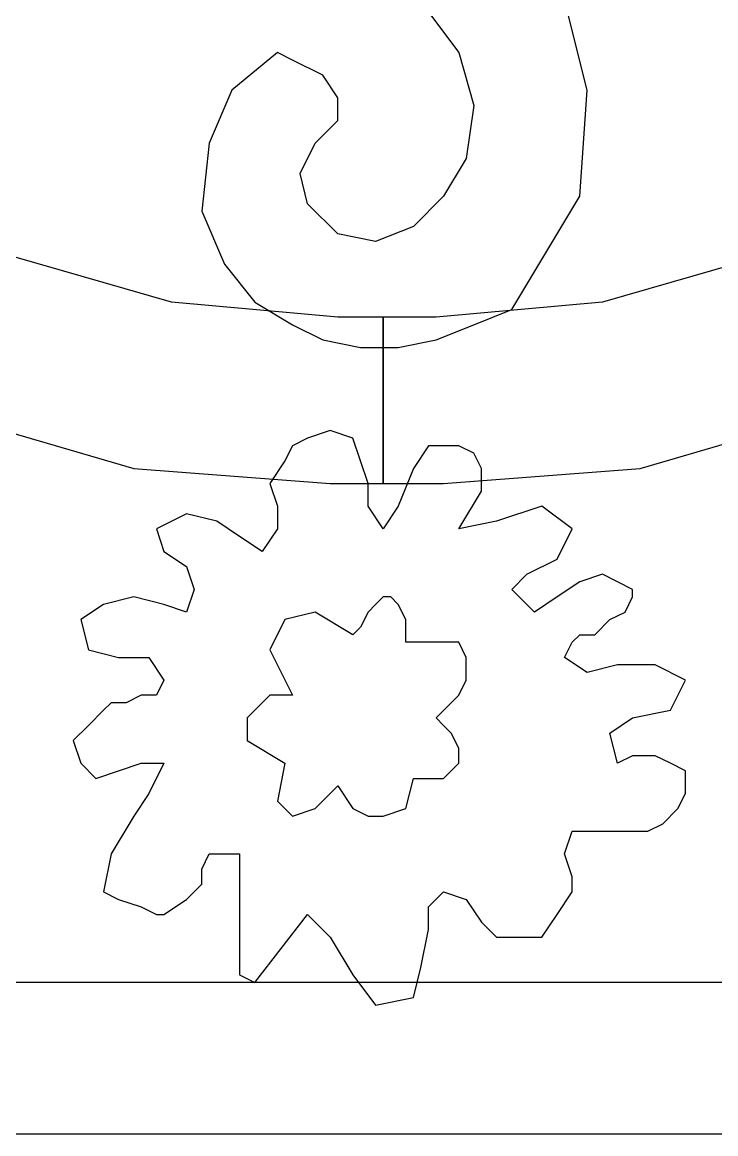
# Model space of a CAD drawing. Header units: centimetres. Extents: x -68 to 49, y -36 to 8.
# Drawn here: x -51.35 to -44.6, y -35.47 to -24.65 of the extents above; entities that cross this region are included whole.
import ezdxf

# ---------------------------------------------------------------- set-up
doc = ezdxf.new("R2010")
doc.units = ezdxf.units.CM
doc.header["$MEASUREMENT"] = 0
doc.layers.add('layer 1', color=7, linetype='Continuous')

msp = doc.modelspace()

# ---------------------------------------------------------------- linework, layer by layer
at = {"layer": 'layer 1', "color": 98}
for points, knots in [([(-48.05533, -3.23521), (-48.05533, -3.23521), (-47.83457, -3.23521), (-47.83457, -3.23521), (-47.83457, -3.23521), (-47.83457, -3.23521), (-47.83457, -4.70695), (-47.83457, -4.70695), (-47.83457, -4.70695), (-47.83457, -4.70695), (-48.27609, -4.70695), (-48.27609, -4.70695), (-48.27609, -4.70695), (-48.27609, -4.70695), (-49.895, -4.85413), (-49.895, -4.85413), (-49.895, -4.85413), (-49.895, -4.85413), (-51.44033, -5.29565), (-51.44033, -5.29565), (-51.44033, -5.29565), (-51.44033, -5.29565), (-52.76489, -6.03152), (-52.76489, -6.03152), (-52.76489, -6.03152), (-52.76489, -6.03152), (-53.94228, -6.98815), (-53.94228, -6.98815), (-53.94228, -6.98815), (-53.94228, -6.98815), (-54.9725, -8.16554), (-54.9725, -8.16554), (-54.9725, -8.16554), (-54.9725, -8.16554), (-55.70837, -9.4901), (-55.70837, -9.4901), (-55.70837, -9.4901), (-55.70837, -9.4901), (-56.14989, -10.88825), (-56.14989, -10.88825), (-56.14989, -10.88825), (-56.14989, -10.88825), (-56.29706, -12.43358), (-56.29706, -12.43358), (-56.29706, -12.43358), (-56.29706, -12.43358), (-56.29706, -19.79227), (-56.29706, -19.79227), (-56.29706, -19.79227), (-56.29706, -19.79227), (-56.14989, -21.3376), (-56.14989, -21.3376), (-56.14989, -21.3376), (-56.14989, -21.3376), (-55.70837, -22.73575), (-55.70837, -22.73575), (-55.70837, -22.73575), (-55.70837, -22.73575), (-54.9725, -24.06032), (-54.9725, -24.06032), (-54.9725, -24.06032), (-54.9725, -24.06032), (-53.94228, -25.23771), (-53.94228, -25.23771), (-53.94228, -25.23771), (-53.94228, -25.23771), (-52.76489, -26.19434), (-52.76489, -26.19434), (-52.76489, -26.19434), (-52.76489, -26.19434), (-51.44033, -26.93021), (-51.44033, -26.93021), (-51.44033, -26.93021), (-51.44033, -26.93021), (-49.895, -27.37173), (-49.895, -27.37173), (-49.895, -27.37173), (-49.895, -27.37173), (-48.27609, -27.5189), (-48.27609, -27.5189), (-48.27609, -27.5189), (-48.27609, -27.5189), (-47.83457, -27.5189), (-47.83457, -27.5189), (-47.83457, -27.5189), (-47.83457, -27.5189), (-47.83457, -29.13781), (-47.83457, -29.13781), (-47.83457, -29.13781), (-47.83457, -29.13781), (-48.34967, -29.13781), (-48.34967, -29.13781), (-48.34967, -29.13781), (-48.34967, -29.13781), (-50.26293, -28.99064), (-50.26293, -28.99064), (-50.26293, -28.99064), (-50.26293, -28.99064), (-52.02902, -28.47553), (-52.02902, -28.47553), (-52.02902, -28.47553), (-52.02902, -28.47553), (-53.64793, -27.66608), (-53.64793, -27.66608), (-53.64793, -27.66608), (-53.64793, -27.66608), (-55.11967, -26.56227), (-55.11967, -26.56227), (-55.11967, -26.56227), (-55.11967, -26.56227), (-56.29706, -25.31129), (-56.29706, -25.31129), (-56.29706, -25.31129), (-56.29706, -25.31129), (-57.18011, -23.83956), (-57.18011, -23.83956), (-57.18011, -23.83956), (-57.18011, -23.83956), (-57.69522, -22.22064), (-57.69522, -22.22064), (-57.69522, -22.22064), (-57.69522, -22.22064), (-57.91598, -20.52814), (-57.91598, -20.52814), (-57.91598, -20.52814), (-57.91598, -20.52814), (-57.91598, -11.99206), (-57.91598, -11.99206), (-57.91598, -11.99206), (-57.91598, -11.99206), (-57.69522, -10.22597), (-57.69522, -10.22597), (-57.69522, -10.22597), (-57.69522, -10.22597), (-57.10652, -8.60706), (-57.10652, -8.60706), (-57.10652, -8.60706), (-57.10652, -8.60706), (-56.14989, -7.13532), (-56.14989, -7.13532), (-56.14989, -7.13532), (-56.14989, -7.13532), (-54.9725, -5.81076), (-54.9725, -5.81076), (-54.9725, -5.81076), (-54.9725, -5.81076), (-53.50076, -4.78054), (-53.50076, -4.78054), (-53.50076, -4.78054), (-53.50076, -4.78054), (-51.80826, -3.89749), (-51.80826, -3.89749), (-51.80826, -3.89749), (-51.80826, -3.89749), (-49.96859, -3.38239), (-49.96859, -3.38239), (-49.96859, -3.38239), (-49.96859, -3.38239), (-48.05533, -3.23521), (-48.05533, -3.23521)], [0, 0, 0, 0, 0.025, 0.025, 0.025, 0.025, 0.05, 0.05, 0.05, 0.05, 0.075, 0.075, 0.075, 0.075, 0.1, 0.1, 0.1, 0.1, 0.125, 0.125, 0.125, 0.125, 0.15, 0.15, 0.15, 0.15, 0.175, 0.175, 0.175, 0.175, 0.2, 0.2, 0.2, 0.2, 0.225, 0.225, 0.225, 0.225, 0.25, 0.25, 0.25, 0.25, 0.275, 0.275, 0.275, 0.275, 0.3, 0.3, 0.3, 0.3, 0.325, 0.325, 0.325, 0.325, 0.35, 0.35, 0.35, 0.35, 0.375, 0.375, 0.375, 0.375, 0.4, 0.4, 0.4, 0.4, 0.425, 0.425, 0.425, 0.425, 0.45, 0.45, 0.45, 0.45, 0.475, 0.475, 0.475, 0.475, 0.5, 0.5, 0.5, 0.5, 0.525, 0.525, 0.525, 0.525, 0.55, 0.55, 0.55, 0.55, 0.575, 0.575, 0.575, 0.575, 0.6, 0.6, 0.6, 0.6, 0.625, 0.625, 0.625, 0.625, 0.65, 0.65, 0.65, 0.65, 0.675, 0.675, 0.675, 0.675, 0.7, 0.7, 0.7, 0.7, 0.725, 0.725, 0.725, 0.725, 0.75, 0.75, 0.75, 0.75, 0.775, 0.775, 0.775, 0.775, 0.8, 0.8, 0.8, 0.8, 0.825, 0.825, 0.825, 0.825, 0.85, 0.85, 0.85, 0.85, 0.875, 0.875, 0.875, 0.875, 0.9, 0.9, 0.9, 0.9, 0.925, 0.925, 0.925, 0.925, 0.95, 0.95, 0.95, 0.95, 0.975, 0.975, 0.975, 0.975, 1, 1, 1, 1]), ([(-47.83457, -3.23521), (-47.83457, -3.23521), (-47.24587, -3.23521), (-47.24587, -3.23521), (-47.24587, -3.23521), (-47.24587, -3.23521), (-45.33261, -3.38239), (-45.33261, -3.38239), (-45.33261, -3.38239), (-45.33261, -3.38239), (-43.56652, -3.89749), (-43.56652, -3.89749), (-43.56652, -3.89749), (-43.56652, -3.89749), (-41.94761, -4.78054), (-41.94761, -4.78054), (-41.94761, -4.78054), (-41.94761, -4.78054), (-40.54946, -5.81076), (-40.54946, -5.81076), (-40.54946, -5.81076), (-40.54946, -5.81076), (-39.44565, -7.13532), (-39.44565, -7.13532), (-39.44565, -7.13532), (-39.44565, -7.13532), (-38.56261, -8.60706), (-38.56261, -8.60706), (-38.56261, -8.60706), (-38.56261, -8.60706), (-38.0475, -10.22597), (-38.0475, -10.22597), (-38.0475, -10.22597), (-38.0475, -10.22597), (-37.82674, -11.99206), (-37.82674, -11.99206), (-37.82674, -11.99206), (-37.82674, -11.99206), (-37.82674, -20.52814), (-37.82674, -20.52814), (-37.82674, -20.52814), (-37.82674, -20.52814), (-38.0475, -22.22064), (-38.0475, -22.22064), (-38.0475, -22.22064), (-38.0475, -22.22064), (-38.56261, -23.83956), (-38.56261, -23.83956), (-38.56261, -23.83956), (-38.56261, -23.83956), (-39.44565, -25.31129), (-39.44565, -25.31129), (-39.44565, -25.31129), (-39.44565, -25.31129), (-40.54946, -26.56227), (-40.54946, -26.56227), (-40.54946, -26.56227), (-40.54946, -26.56227), (-41.94761, -27.66608), (-41.94761, -27.66608), (-41.94761, -27.66608), (-41.94761, -27.66608), (-43.56652, -28.47553), (-43.56652, -28.47553), (-43.56652, -28.47553), (-43.56652, -28.47553), (-45.33261, -28.99064), (-45.33261, -28.99064), (-45.33261, -28.99064), (-45.33261, -28.99064), (-47.24587, -29.13781), (-47.24587, -29.13781), (-47.24587, -29.13781), (-47.24587, -29.13781), (-47.83457, -29.13781), (-47.83457, -29.13781), (-47.83457, -29.13781), (-47.83457, -29.13781), (-47.83457, -27.5189), (-47.83457, -27.5189), (-47.83457, -27.5189), (-47.83457, -27.5189), (-47.31946, -27.5189), (-47.31946, -27.5189), (-47.31946, -27.5189), (-47.31946, -27.5189), (-45.70054, -27.37173), (-45.70054, -27.37173), (-45.70054, -27.37173), (-45.70054, -27.37173), (-44.15522, -26.93021), (-44.15522, -26.93021), (-44.15522, -26.93021), (-44.15522, -26.93021), (-42.83065, -26.19434), (-42.83065, -26.19434), (-42.83065, -26.19434), (-42.83065, -26.19434), (-41.65326, -25.23771), (-41.65326, -25.23771), (-41.65326, -25.23771), (-41.65326, -25.23771), (-40.62305, -24.06032), (-40.62305, -24.06032), (-40.62305, -24.06032), (-40.62305, -24.06032), (-39.88718, -22.73575), (-39.88718, -22.73575), (-39.88718, -22.73575), (-39.88718, -22.73575), (-39.44565, -21.3376), (-39.44565, -21.3376), (-39.44565, -21.3376), (-39.44565, -21.3376), (-39.29848, -19.79227), (-39.29848, -19.79227), (-39.29848, -19.79227), (-39.29848, -19.79227), (-39.29848, -12.43358), (-39.29848, -12.43358), (-39.29848, -12.43358), (-39.29848, -12.43358), (-39.44565, -10.88825), (-39.44565, -10.88825), (-39.44565, -10.88825), (-39.44565, -10.88825), (-39.88718, -9.4901), (-39.88718, -9.4901), (-39.88718, -9.4901), (-39.88718, -9.4901), (-40.62305, -8.16554), (-40.62305, -8.16554), (-40.62305, -8.16554), (-40.62305, -8.16554), (-41.65326, -6.98815), (-41.65326, -6.98815), (-41.65326, -6.98815), (-41.65326, -6.98815), (-42.83065, -6.03152), (-42.83065, -6.03152), (-42.83065, -6.03152), (-42.83065, -6.03152), (-44.15522, -5.29565), (-44.15522, -5.29565), (-44.15522, -5.29565), (-44.15522, -5.29565), (-45.70054, -4.85413), (-45.70054, -4.85413), (-45.70054, -4.85413), (-45.70054, -4.85413), (-47.31946, -4.70695), (-47.31946, -4.70695), (-47.31946, -4.70695), (-47.31946, -4.70695), (-47.83457, -4.70695), (-47.83457, -4.70695), (-47.83457, -4.70695), (-47.83457, -4.70695), (-47.83457, -3.23521), (-47.83457, -3.23521)], [0, 0, 0, 0, 0.025, 0.025, 0.025, 0.025, 0.05, 0.05, 0.05, 0.05, 0.075, 0.075, 0.075, 0.075, 0.1, 0.1, 0.1, 0.1, 0.125, 0.125, 0.125, 0.125, 0.15, 0.15, 0.15, 0.15, 0.175, 0.175, 0.175, 0.175, 0.2, 0.2, 0.2, 0.2, 0.225, 0.225, 0.225, 0.225, 0.25, 0.25, 0.25, 0.25, 0.275, 0.275, 0.275, 0.275, 0.3, 0.3, 0.3, 0.3, 0.325, 0.325, 0.325, 0.325, 0.35, 0.35, 0.35, 0.35, 0.375, 0.375, 0.375, 0.375, 0.4, 0.4, 0.4, 0.4, 0.425, 0.425, 0.425, 0.425, 0.45, 0.45, 0.45, 0.45, 0.475, 0.475, 0.475, 0.475, 0.5, 0.5, 0.5, 0.5, 0.525, 0.525, 0.525, 0.525, 0.55, 0.55, 0.55, 0.55, 0.575, 0.575, 0.575, 0.575, 0.6, 0.6, 0.6, 0.6, 0.625, 0.625, 0.625, 0.625, 0.65, 0.65, 0.65, 0.65, 0.675, 0.675, 0.675, 0.675, 0.7, 0.7, 0.7, 0.7, 0.725, 0.725, 0.725, 0.725, 0.75, 0.75, 0.75, 0.75, 0.775, 0.775, 0.775, 0.775, 0.8, 0.8, 0.8, 0.8, 0.825, 0.825, 0.825, 0.825, 0.85, 0.85, 0.85, 0.85, 0.875, 0.875, 0.875, 0.875, 0.9, 0.9, 0.9, 0.9, 0.925, 0.925, 0.925, 0.925, 0.95, 0.95, 0.95, 0.95, 0.975, 0.975, 0.975, 0.975, 1, 1, 1, 1]), ([(-54.75174, -23.10369), (-54.75174, -23.10369), (-54.82532, -23.83956), (-54.82532, -23.83956), (-54.82532, -23.83956), (-54.82532, -23.83956), (-54.67815, -24.57542), (-54.67815, -24.57542), (-54.67815, -24.57542), (-54.67815, -24.57542), (-54.23663, -25.16412), (-54.23663, -25.16412), (-54.23663, -25.16412), (-54.23663, -25.16412), (-53.50076, -25.60564), (-53.50076, -25.60564), (-53.50076, -25.60564), (-53.50076, -25.60564), (-52.98565, -25.67923), (-52.98565, -25.67923), (-52.98565, -25.67923), (-52.98565, -25.67923), (-52.39696, -25.53205), (-52.39696, -25.53205), (-52.39696, -25.53205), (-52.39696, -25.53205), (-51.95543, -25.16412), (-51.95543, -25.16412), (-51.95543, -25.16412), (-51.95543, -25.16412), (-51.80826, -24.57542), (-51.80826, -24.57542), (-51.80826, -24.57542), (-51.80826, -24.57542), (-51.88185, -24.42825), (-51.88185, -24.42825), (-51.88185, -24.42825), (-51.88185, -24.42825), (-52.02902, -24.20749), (-52.02902, -24.20749), (-52.02902, -24.20749), (-52.02902, -24.20749), (-52.32337, -24.1339), (-52.32337, -24.1339), (-52.32337, -24.1339), (-52.32337, -24.1339), (-52.54413, -24.1339), (-52.54413, -24.1339), (-52.54413, -24.1339), (-52.54413, -24.1339), (-52.54413, -24.20749), (-52.54413, -24.20749), (-52.54413, -24.20749), (-52.54413, -24.20749), (-52.6913, -24.42825), (-52.6913, -24.42825), (-52.6913, -24.42825), (-52.6913, -24.42825), (-52.91206, -24.57542), (-52.91206, -24.57542), (-52.91206, -24.57542), (-52.91206, -24.57542), (-53.28, -24.57542), (-53.28, -24.57542), (-53.28, -24.57542), (-53.28, -24.57542), (-53.64793, -24.42825), (-53.64793, -24.42825), (-53.64793, -24.42825), (-53.64793, -24.42825), (-53.72152, -24.1339), (-53.72152, -24.1339), (-53.72152, -24.1339), (-53.72152, -24.1339), (-53.72152, -23.76597), (-53.72152, -23.76597), (-53.72152, -23.76597), (-53.72152, -23.76597), (-53.50076, -23.39803), (-53.50076, -23.39803), (-53.50076, -23.39803), (-53.50076, -23.39803), (-53.13283, -23.10369), (-53.13283, -23.10369), (-53.13283, -23.10369), (-53.13283, -23.10369), (-52.6913, -22.95651), (-52.6913, -22.95651), (-52.6913, -22.95651), (-52.6913, -22.95651), (-52.1762, -22.95651), (-52.1762, -22.95651), (-52.1762, -22.95651), (-52.1762, -22.95651), (-51.51391, -23.25086), (-51.51391, -23.25086), (-51.51391, -23.25086), (-51.51391, -23.25086), (-50.85163, -21.99988), (-50.85163, -21.99988), (-50.85163, -21.99988), (-50.85163, -21.99988), (-51.44033, -21.85271), (-51.44033, -21.85271), (-51.44033, -21.85271), (-51.44033, -21.85271), (-52.02902, -21.77912), (-52.02902, -21.77912), (-52.02902, -21.77912), (-52.02902, -21.77912), (-52.54413, -21.70553), (-52.54413, -21.70553), (-52.54413, -21.70553), (-52.54413, -21.70553), (-52.98565, -21.77912), (-52.98565, -21.77912), (-52.98565, -21.77912), (-52.98565, -21.77912), (-53.42717, -21.92629), (-53.42717, -21.92629), (-53.42717, -21.92629), (-53.42717, -21.92629), (-53.86869, -22.14706), (-53.86869, -22.14706), (-53.86869, -22.14706), (-53.86869, -22.14706), (-54.31022, -22.58858), (-54.31022, -22.58858), (-54.31022, -22.58858), (-54.31022, -22.58858), (-54.75174, -23.10369), (-54.75174, -23.10369)], [0, 0, 0, 0, 0.03030303, 0.03030303, 0.03030303, 0.03030303, 0.06060606, 0.06060606, 0.06060606, 0.06060606, 0.09090909, 0.09090909, 0.09090909, 0.09090909, 0.12121212, 0.12121212, 0.12121212, 0.12121212, 0.15151515, 0.15151515, 0.15151515, 0.15151515, 0.18181818, 0.18181818, 0.18181818, 0.18181818, 0.21212121, 0.21212121, 0.21212121, 0.21212121, 0.24242424, 0.24242424, 0.24242424, 0.24242424, 0.27272727, 0.27272727, 0.27272727, 0.27272727, 0.3030303, 0.3030303, 0.3030303, 0.3030303, 0.33333333, 0.33333333, 0.33333333, 0.33333333, 0.36363636, 0.36363636, 0.36363636, 0.36363636, 0.39393939, 0.39393939, 0.39393939, 0.39393939, 0.42424242, 0.42424242, 0.42424242, 0.42424242, 0.45454545, 0.45454545, 0.45454545, 0.45454545, 0.48484848, 0.48484848, 0.48484848, 0.48484848, 0.51515152, 0.51515152, 0.51515152, 0.51515152, 0.54545455, 0.54545455, 0.54545455, 0.54545455, 0.57575758, 0.57575758, 0.57575758, 0.57575758, 0.60606061, 0.60606061, 0.60606061, 0.60606061, 0.63636364, 0.63636364, 0.63636364, 0.63636364, 0.66666667, 0.66666667, 0.66666667, 0.66666667, 0.6969697, 0.6969697, 0.6969697, 0.6969697, 0.72727273, 0.72727273, 0.72727273, 0.72727273, 0.75757576, 0.75757576, 0.75757576, 0.75757576, 0.78787879, 0.78787879, 0.78787879, 0.78787879, 0.81818182, 0.81818182, 0.81818182, 0.81818182, 0.84848485, 0.84848485, 0.84848485, 0.84848485, 0.87878788, 0.87878788, 0.87878788, 0.87878788, 0.90909091, 0.90909091, 0.90909091, 0.90909091, 0.93939394, 0.93939394, 0.93939394, 0.93939394, 0.96969697, 0.96969697, 0.96969697, 0.96969697, 1, 1, 1, 1]), ([(-46.58359, -27.44532), (-46.58359, -27.44532), (-46.95152, -27.59249), (-46.95152, -27.59249), (-46.95152, -27.59249), (-46.95152, -27.59249), (-47.31946, -27.73966), (-47.31946, -27.73966), (-47.31946, -27.73966), (-47.31946, -27.73966), (-47.68739, -27.81325), (-47.68739, -27.81325), (-47.68739, -27.81325), (-47.68739, -27.81325), (-48.05533, -27.81325), (-48.05533, -27.81325), (-48.05533, -27.81325), (-48.05533, -27.81325), (-48.42326, -27.73966), (-48.42326, -27.73966), (-48.42326, -27.73966), (-48.42326, -27.73966), (-48.71761, -27.59249), (-48.71761, -27.59249), (-48.71761, -27.59249), (-48.71761, -27.59249), (-49.08554, -27.37173), (-49.08554, -27.37173), (-49.08554, -27.37173), (-49.08554, -27.37173), (-49.37989, -27.00379), (-49.37989, -27.00379), (-49.37989, -27.00379), (-49.37989, -27.00379), (-49.60065, -26.48869), (-49.60065, -26.48869), (-49.60065, -26.48869), (-49.60065, -26.48869), (-49.52707, -25.8264), (-49.52707, -25.8264), (-49.52707, -25.8264), (-49.52707, -25.8264), (-49.3063, -25.31129), (-49.3063, -25.31129), (-49.3063, -25.31129), (-49.3063, -25.31129), (-48.86478, -24.94336), (-48.86478, -24.94336), (-48.86478, -24.94336), (-48.86478, -24.94336), (-48.71761, -25.01695), (-48.71761, -25.01695), (-48.71761, -25.01695), (-48.71761, -25.01695), (-48.42326, -25.16412), (-48.42326, -25.16412), (-48.42326, -25.16412), (-48.42326, -25.16412), (-48.27609, -25.38488), (-48.27609, -25.38488), (-48.27609, -25.38488), (-48.27609, -25.38488), (-48.27609, -25.60564), (-48.27609, -25.60564), (-48.27609, -25.60564), (-48.27609, -25.60564), (-48.34967, -25.67923), (-48.34967, -25.67923), (-48.34967, -25.67923), (-48.34967, -25.67923), (-48.49685, -25.8264), (-48.49685, -25.8264), (-48.49685, -25.8264), (-48.49685, -25.8264), (-48.64402, -26.12075), (-48.64402, -26.12075), (-48.64402, -26.12075), (-48.64402, -26.12075), (-48.57044, -26.4151), (-48.57044, -26.4151), (-48.57044, -26.4151), (-48.57044, -26.4151), (-48.27609, -26.70945), (-48.27609, -26.70945), (-48.27609, -26.70945), (-48.27609, -26.70945), (-47.90815, -26.78303), (-47.90815, -26.78303), (-47.90815, -26.78303), (-47.90815, -26.78303), (-47.54022, -26.63586), (-47.54022, -26.63586), (-47.54022, -26.63586), (-47.54022, -26.63586), (-47.24587, -26.34151), (-47.24587, -26.34151), (-47.24587, -26.34151), (-47.24587, -26.34151), (-47.02511, -25.97358), (-47.02511, -25.97358), (-47.02511, -25.97358), (-47.02511, -25.97358), (-46.95152, -25.45847), (-46.95152, -25.45847), (-46.95152, -25.45847), (-46.95152, -25.45847), (-47.0987, -24.94336), (-47.0987, -24.94336), (-47.0987, -24.94336), (-47.0987, -24.94336), (-47.54022, -24.35466), (-47.54022, -24.35466), (-47.54022, -24.35466), (-47.54022, -24.35466), (-46.58359, -23.47162), (-46.58359, -23.47162), (-46.58359, -23.47162), (-46.58359, -23.47162), (-46.06848, -24.42825), (-46.06848, -24.42825), (-46.06848, -24.42825), (-46.06848, -24.42825), (-45.84772, -25.31129), (-45.84772, -25.31129), (-45.84772, -25.31129), (-45.84772, -25.31129), (-45.92131, -26.34151), (-45.92131, -26.34151), (-45.92131, -26.34151), (-45.92131, -26.34151), (-46.58359, -27.44532), (-46.58359, -27.44532)], [0, 0, 0, 0, 0.03030303, 0.03030303, 0.03030303, 0.03030303, 0.06060606, 0.06060606, 0.06060606, 0.06060606, 0.09090909, 0.09090909, 0.09090909, 0.09090909, 0.12121212, 0.12121212, 0.12121212, 0.12121212, 0.15151515, 0.15151515, 0.15151515, 0.15151515, 0.18181818, 0.18181818, 0.18181818, 0.18181818, 0.21212121, 0.21212121, 0.21212121, 0.21212121, 0.24242424, 0.24242424, 0.24242424, 0.24242424, 0.27272727, 0.27272727, 0.27272727, 0.27272727, 0.3030303, 0.3030303, 0.3030303, 0.3030303, 0.33333333, 0.33333333, 0.33333333, 0.33333333, 0.36363636, 0.36363636, 0.36363636, 0.36363636, 0.39393939, 0.39393939, 0.39393939, 0.39393939, 0.42424242, 0.42424242, 0.42424242, 0.42424242, 0.45454545, 0.45454545, 0.45454545, 0.45454545, 0.48484848, 0.48484848, 0.48484848, 0.48484848, 0.51515152, 0.51515152, 0.51515152, 0.51515152, 0.54545455, 0.54545455, 0.54545455, 0.54545455, 0.57575758, 0.57575758, 0.57575758, 0.57575758, 0.60606061, 0.60606061, 0.60606061, 0.60606061, 0.63636364, 0.63636364, 0.63636364, 0.63636364, 0.66666667, 0.66666667, 0.66666667, 0.66666667, 0.6969697, 0.6969697, 0.6969697, 0.6969697, 0.72727273, 0.72727273, 0.72727273, 0.72727273, 0.75757576, 0.75757576, 0.75757576, 0.75757576, 0.78787879, 0.78787879, 0.78787879, 0.78787879, 0.81818182, 0.81818182, 0.81818182, 0.81818182, 0.84848485, 0.84848485, 0.84848485, 0.84848485, 0.87878788, 0.87878788, 0.87878788, 0.87878788, 0.90909091, 0.90909091, 0.90909091, 0.90909091, 0.93939394, 0.93939394, 0.93939394, 0.93939394, 0.96969697, 0.96969697, 0.96969697, 0.96969697, 1, 1, 1, 1]), ([(-47.0987, -28.76988), (-47.0987, -28.76988), (-46.95152, -28.84347), (-46.95152, -28.84347), (-46.95152, -28.84347), (-46.95152, -28.84347), (-46.87794, -28.99064), (-46.87794, -28.99064), (-46.87794, -28.99064), (-46.87794, -28.99064), (-46.87794, -29.13781), (-46.87794, -29.13781), (-46.87794, -29.13781), (-46.87794, -29.13781), (-46.87794, -29.2114), (-46.87794, -29.2114), (-46.87794, -29.2114), (-46.87794, -29.2114), (-47.0987, -29.57934), (-47.0987, -29.57934), (-47.0987, -29.57934), (-47.0987, -29.57934), (-46.73076, -29.50575), (-46.73076, -29.50575), (-46.73076, -29.50575), (-46.73076, -29.50575), (-46.28924, -29.35858), (-46.28924, -29.35858), (-46.28924, -29.35858), (-46.28924, -29.35858), (-45.99489, -29.57934), (-45.99489, -29.57934), (-45.99489, -29.57934), (-45.99489, -29.57934), (-46.14207, -29.87368), (-46.14207, -29.87368), (-46.14207, -29.87368), (-46.14207, -29.87368), (-46.43641, -30.02086), (-46.43641, -30.02086), (-46.43641, -30.02086), (-46.43641, -30.02086), (-46.58359, -30.16803), (-46.58359, -30.16803), (-46.58359, -30.16803), (-46.58359, -30.16803), (-46.36283, -30.38879), (-46.36283, -30.38879), (-46.36283, -30.38879), (-46.36283, -30.38879), (-46.14207, -30.24162), (-46.14207, -30.24162), (-46.14207, -30.24162), (-46.14207, -30.24162), (-45.92131, -30.09445), (-45.92131, -30.09445), (-45.92131, -30.09445), (-45.92131, -30.09445), (-45.70054, -30.02086), (-45.70054, -30.02086), (-45.70054, -30.02086), (-45.70054, -30.02086), (-45.4062, -30.16803), (-45.4062, -30.16803), (-45.4062, -30.16803), (-45.4062, -30.16803), (-45.4062, -30.24162), (-45.4062, -30.24162), (-45.4062, -30.24162), (-45.4062, -30.24162), (-45.47978, -30.38879), (-45.47978, -30.38879), (-45.47978, -30.38879), (-45.47978, -30.38879), (-45.62696, -30.46238), (-45.62696, -30.46238), (-45.62696, -30.46238), (-45.62696, -30.46238), (-45.77413, -30.60955), (-45.77413, -30.60955), (-45.77413, -30.60955), (-45.77413, -30.60955), (-45.84772, -30.60955), (-45.84772, -30.60955), (-45.84772, -30.60955), (-45.84772, -30.60955), (-45.92131, -30.60955), (-45.92131, -30.60955), (-45.92131, -30.60955), (-45.92131, -30.60955), (-45.99489, -30.68314), (-45.99489, -30.68314), (-45.99489, -30.68314), (-45.99489, -30.68314), (-46.06848, -30.83031), (-46.06848, -30.83031), (-46.06848, -30.83031), (-46.06848, -30.83031), (-45.84772, -30.97749), (-45.84772, -30.97749), (-45.84772, -30.97749), (-45.84772, -30.97749), (-45.55337, -30.9039), (-45.55337, -30.9039), (-45.55337, -30.9039), (-45.55337, -30.9039), (-45.18544, -30.9039), (-45.18544, -30.9039), (-45.18544, -30.9039), (-45.18544, -30.9039), (-44.89109, -31.05108), (-44.89109, -31.05108), (-44.89109, -31.05108), (-44.89109, -31.05108), (-45.03826, -31.34542), (-45.03826, -31.34542), (-45.03826, -31.34542), (-45.03826, -31.34542), (-45.4062, -31.41901), (-45.4062, -31.41901), (-45.4062, -31.41901), (-45.4062, -31.41901), (-45.62696, -31.56618), (-45.62696, -31.56618), (-45.62696, -31.56618), (-45.62696, -31.56618), (-45.55337, -31.86053), (-45.55337, -31.86053), (-45.55337, -31.86053), (-45.55337, -31.86053), (-45.4062, -31.78694), (-45.4062, -31.78694), (-45.4062, -31.78694), (-45.4062, -31.78694), (-45.18544, -31.78694), (-45.18544, -31.78694), (-45.18544, -31.78694), (-45.18544, -31.78694), (-45.03826, -31.86053), (-45.03826, -31.86053), (-45.03826, -31.86053), (-45.03826, -31.86053), (-44.89109, -31.93412), (-44.89109, -31.93412), (-44.89109, -31.93412), (-44.89109, -31.93412), (-44.89109, -32.15488), (-44.89109, -32.15488), (-44.89109, -32.15488), (-44.89109, -32.15488), (-44.96468, -32.30205), (-44.96468, -32.30205), (-44.96468, -32.30205), (-44.96468, -32.30205), (-45.11185, -32.44923), (-45.11185, -32.44923), (-45.11185, -32.44923), (-45.11185, -32.44923), (-45.25902, -32.52281), (-45.25902, -32.52281), (-45.25902, -32.52281), (-45.25902, -32.52281), (-45.47978, -32.52281), (-45.47978, -32.52281), (-45.47978, -32.52281), (-45.47978, -32.52281), (-45.77413, -32.52281), (-45.77413, -32.52281), (-45.77413, -32.52281), (-45.77413, -32.52281), (-45.99489, -32.52281), (-45.99489, -32.52281), (-45.99489, -32.52281), (-45.99489, -32.52281), (-46.06848, -32.74357), (-46.06848, -32.74357), (-46.06848, -32.74357), (-46.06848, -32.74357), (-45.99489, -32.96434), (-45.99489, -32.96434), (-45.99489, -32.96434), (-45.99489, -32.96434), (-45.99489, -33.11151), (-45.99489, -33.11151), (-45.99489, -33.11151), (-45.99489, -33.11151), (-46.14207, -33.33227), (-46.14207, -33.33227), (-46.14207, -33.33227), (-46.14207, -33.33227), (-46.28924, -33.55303), (-46.28924, -33.55303), (-46.28924, -33.55303), (-46.28924, -33.55303), (-46.73076, -33.55303), (-46.73076, -33.55303), (-46.73076, -33.55303), (-46.73076, -33.55303), (-46.87794, -33.40586), (-46.87794, -33.40586), (-46.87794, -33.40586), (-46.87794, -33.40586), (-47.02511, -33.1851), (-47.02511, -33.1851), (-47.02511, -33.1851), (-47.02511, -33.1851), (-47.24587, -33.11151), (-47.24587, -33.11151), (-47.24587, -33.11151), (-47.24587, -33.11151), (-47.39304, -33.25868), (-47.39304, -33.25868), (-47.39304, -33.25868), (-47.39304, -33.25868), (-47.39304, -33.47944), (-47.39304, -33.47944), (-47.39304, -33.47944), (-47.39304, -33.47944), (-47.46663, -33.84738), (-47.46663, -33.84738), (-47.46663, -33.84738), (-47.46663, -33.84738), (-47.54022, -34.14173), (-47.54022, -34.14173), (-47.54022, -34.14173), (-47.54022, -34.14173), (-47.90815, -34.21531), (-47.90815, -34.21531), (-47.90815, -34.21531), (-47.90815, -34.21531), (-48.12891, -33.92097), (-48.12891, -33.92097), (-48.12891, -33.92097), (-48.12891, -33.92097), (-48.34967, -33.55303), (-48.34967, -33.55303), (-48.34967, -33.55303), (-48.34967, -33.55303), (-48.57044, -33.33227), (-48.57044, -33.33227), (-48.57044, -33.33227), (-48.57044, -33.33227), (-49.08554, -33.99455), (-49.08554, -33.99455), (-49.08554, -33.99455), (-49.08554, -33.99455), (-49.23272, -33.92097), (-49.23272, -33.92097), (-49.23272, -33.92097), (-49.23272, -33.92097), (-49.23272, -33.40586), (-49.23272, -33.40586), (-49.23272, -33.40586), (-49.23272, -33.40586), (-49.23272, -32.74357), (-49.23272, -32.74357), (-49.23272, -32.74357), (-49.23272, -32.74357), (-49.3063, -32.74357), (-49.3063, -32.74357), (-49.3063, -32.74357), (-49.3063, -32.74357), (-49.37989, -32.74357), (-49.37989, -32.74357), (-49.37989, -32.74357), (-49.37989, -32.74357), (-49.45348, -32.74357), (-49.45348, -32.74357), (-49.45348, -32.74357), (-49.45348, -32.74357), (-49.52707, -32.74357), (-49.52707, -32.74357), (-49.52707, -32.74357), (-49.52707, -32.74357), (-49.60065, -32.89075), (-49.60065, -32.89075), (-49.60065, -32.89075), (-49.60065, -32.89075), (-49.60065, -33.03792), (-49.60065, -33.03792), (-49.60065, -33.03792), (-49.60065, -33.03792), (-49.74783, -33.1851), (-49.74783, -33.1851), (-49.74783, -33.1851), (-49.74783, -33.1851), (-49.96859, -33.33227), (-49.96859, -33.33227), (-49.96859, -33.33227), (-49.96859, -33.33227), (-50.04217, -33.33227), (-50.04217, -33.33227), (-50.04217, -33.33227), (-50.04217, -33.33227), (-50.18935, -33.25868), (-50.18935, -33.25868), (-50.18935, -33.25868), (-50.18935, -33.25868), (-50.41011, -33.1851), (-50.41011, -33.1851), (-50.41011, -33.1851), (-50.41011, -33.1851), (-50.55728, -33.11151), (-50.55728, -33.11151), (-50.55728, -33.11151), (-50.55728, -33.11151), (-50.4837, -32.74357), (-50.4837, -32.74357), (-50.4837, -32.74357), (-50.4837, -32.74357), (-50.26293, -32.37564), (-50.26293, -32.37564), (-50.26293, -32.37564), (-50.26293, -32.37564), (-50.11576, -32.15488), (-50.11576, -32.15488), (-50.11576, -32.15488), (-50.11576, -32.15488), (-49.96859, -31.86053), (-49.96859, -31.86053), (-49.96859, -31.86053), (-49.96859, -31.86053), (-50.18935, -31.86053), (-50.18935, -31.86053), (-50.18935, -31.86053), (-50.18935, -31.86053), (-50.41011, -31.93412), (-50.41011, -31.93412), (-50.41011, -31.93412), (-50.41011, -31.93412), (-50.63087, -32.00771), (-50.63087, -32.00771), (-50.63087, -32.00771), (-50.63087, -32.00771), (-50.77804, -31.86053), (-50.77804, -31.86053), (-50.77804, -31.86053), (-50.77804, -31.86053), (-50.85163, -31.63977), (-50.85163, -31.63977), (-50.85163, -31.63977), (-50.85163, -31.63977), (-50.70446, -31.4926), (-50.70446, -31.4926), (-50.70446, -31.4926), (-50.70446, -31.4926), (-50.55728, -31.34542), (-50.55728, -31.34542), (-50.55728, -31.34542), (-50.55728, -31.34542), (-50.4837, -31.27184), (-50.4837, -31.27184), (-50.4837, -31.27184), (-50.4837, -31.27184), (-50.33652, -31.27184), (-50.33652, -31.27184), (-50.33652, -31.27184), (-50.33652, -31.27184), (-50.18935, -31.19825), (-50.18935, -31.19825), (-50.18935, -31.19825), (-50.18935, -31.19825), (-50.04217, -31.19825), (-50.04217, -31.19825), (-50.04217, -31.19825), (-50.04217, -31.19825), (-49.96859, -31.05108), (-49.96859, -31.05108), (-49.96859, -31.05108), (-49.96859, -31.05108), (-50.11576, -30.83031), (-50.11576, -30.83031), (-50.11576, -30.83031), (-50.11576, -30.83031), (-50.41011, -30.83031), (-50.41011, -30.83031), (-50.41011, -30.83031), (-50.41011, -30.83031), (-50.70446, -30.75673), (-50.70446, -30.75673), (-50.70446, -30.75673), (-50.70446, -30.75673), (-50.77804, -30.46238), (-50.77804, -30.46238), (-50.77804, -30.46238), (-50.77804, -30.46238), (-50.55728, -30.31521), (-50.55728, -30.31521), (-50.55728, -30.31521), (-50.55728, -30.31521), (-50.26293, -30.24162), (-50.26293, -30.24162), (-50.26293, -30.24162), (-50.26293, -30.24162), (-49.96859, -30.31521), (-49.96859, -30.31521), (-49.96859, -30.31521), (-49.96859, -30.31521), (-49.74783, -30.38879), (-49.74783, -30.38879), (-49.74783, -30.38879), (-49.74783, -30.38879), (-49.67424, -30.16803), (-49.67424, -30.16803), (-49.67424, -30.16803), (-49.67424, -30.16803), (-49.74783, -29.94727), (-49.74783, -29.94727), (-49.74783, -29.94727), (-49.74783, -29.94727), (-49.96859, -29.8001), (-49.96859, -29.8001), (-49.96859, -29.8001), (-49.96859, -29.8001), (-50.04217, -29.57934), (-50.04217, -29.57934), (-50.04217, -29.57934), (-50.04217, -29.57934), (-49.74783, -29.43216), (-49.74783, -29.43216), (-49.74783, -29.43216), (-49.74783, -29.43216), (-49.45348, -29.50575), (-49.45348, -29.50575), (-49.45348, -29.50575), (-49.45348, -29.50575), (-49.23272, -29.65292), (-49.23272, -29.65292), (-49.23272, -29.65292), (-49.23272, -29.65292), (-49.01196, -29.8001), (-49.01196, -29.8001), (-49.01196, -29.8001), (-49.01196, -29.8001), (-48.86478, -29.57934), (-48.86478, -29.57934), (-48.86478, -29.57934), (-48.86478, -29.57934), (-48.86478, -29.35858), (-48.86478, -29.35858), (-48.86478, -29.35858), (-48.86478, -29.35858), (-48.93837, -29.13781), (-48.93837, -29.13781), (-48.93837, -29.13781), (-48.93837, -29.13781), (-48.7912, -28.91705), (-48.7912, -28.91705), (-48.7912, -28.91705), (-48.7912, -28.91705), (-48.71761, -28.76988), (-48.71761, -28.76988), (-48.71761, -28.76988), (-48.71761, -28.76988), (-48.57044, -28.69629), (-48.57044, -28.69629), (-48.57044, -28.69629), (-48.57044, -28.69629), (-48.34967, -28.62271), (-48.34967, -28.62271), (-48.34967, -28.62271), (-48.34967, -28.62271), (-48.12891, -28.69629), (-48.12891, -28.69629), (-48.12891, -28.69629), (-48.12891, -28.69629), (-48.05533, -28.91705), (-48.05533, -28.91705), (-48.05533, -28.91705), (-48.05533, -28.91705), (-47.98174, -29.13781), (-47.98174, -29.13781), (-47.98174, -29.13781), (-47.98174, -29.13781), (-47.98174, -29.35858), (-47.98174, -29.35858), (-47.98174, -29.35858), (-47.98174, -29.35858), (-47.83457, -29.57934), (-47.83457, -29.57934), (-47.83457, -29.57934), (-47.83457, -29.57934), (-47.68739, -29.35858), (-47.68739, -29.35858), (-47.68739, -29.35858), (-47.68739, -29.35858), (-47.54022, -28.99064), (-47.54022, -28.99064), (-47.54022, -28.99064), (-47.54022, -28.99064), (-47.39304, -28.76988), (-47.39304, -28.76988), (-47.39304, -28.76988), (-47.39304, -28.76988), (-47.0987, -28.76988), (-47.0987, -28.76988)], [0, 0, 0, 0, 0.00806452, 0.00806452, 0.00806452, 0.00806452, 0.01612903, 0.01612903, 0.01612903, 0.01612903, 0.02419355, 0.02419355, 0.02419355, 0.02419355, 0.03225806, 0.03225806, 0.03225806, 0.03225806, 0.04032258, 0.04032258, 0.04032258, 0.04032258, 0.0483871, 0.0483871, 0.0483871, 0.0483871, 0.05645161, 0.05645161, 0.05645161, 0.05645161, 0.06451613, 0.06451613, 0.06451613, 0.06451613, 0.07258065, 0.07258065, 0.07258065, 0.07258065, 0.08064516, 0.08064516, 0.08064516, 0.08064516, 0.08870968, 0.08870968, 0.08870968, 0.08870968, 0.09677419, 0.09677419, 0.09677419, 0.09677419, 0.10483871, 0.10483871, 0.10483871, 0.10483871, 0.11290323, 0.11290323, 0.11290323, 0.11290323, 0.12096774, 0.12096774, 0.12096774, 0.12096774, 0.12903226, 0.12903226, 0.12903226, 0.12903226, 0.13709677, 0.13709677, 0.13709677, 0.13709677, 0.14516129, 0.14516129, 0.14516129, 0.14516129, 0.15322581, 0.15322581, 0.15322581, 0.15322581, 0.16129032, 0.16129032, 0.16129032, 0.16129032, 0.16935484, 0.16935484, 0.16935484, 0.16935484, 0.17741935, 0.17741935, 0.17741935, 0.17741935, 0.18548387, 0.18548387, 0.18548387, 0.18548387, 0.19354839, 0.19354839, 0.19354839, 0.19354839, 0.2016129, 0.2016129, 0.2016129, 0.2016129, 0.20967742, 0.20967742, 0.20967742, 0.20967742, 0.21774194, 0.21774194, 0.21774194, 0.21774194, 0.22580645, 0.22580645, 0.22580645, 0.22580645, 0.23387097, 0.23387097, 0.23387097, 0.23387097, 0.24193548, 0.24193548, 0.24193548, 0.24193548, 0.25, 0.25, 0.25, 0.25, 0.25806452, 0.25806452, 0.25806452, 0.25806452, 0.26612903, 0.26612903, 0.26612903, 0.26612903, 0.27419355, 0.27419355, 0.27419355, 0.27419355, 0.28225806, 0.28225806, 0.28225806, 0.28225806, 0.29032258, 0.29032258, 0.29032258, 0.29032258, 0.2983871, 0.2983871, 0.2983871, 0.2983871, 0.30645161, 0.30645161, 0.30645161, 0.30645161, 0.31451613, 0.31451613, 0.31451613, 0.31451613, 0.32258065, 0.32258065, 0.32258065, 0.32258065, 0.33064516, 0.33064516, 0.33064516, 0.33064516, 0.33870968, 0.33870968, 0.33870968, 0.33870968, 0.34677419, 0.34677419, 0.34677419, 0.34677419, 0.35483871, 0.35483871, 0.35483871, 0.35483871, 0.36290323, 0.36290323, 0.36290323, 0.36290323, 0.37096774, 0.37096774, 0.37096774, 0.37096774, 0.37903226, 0.37903226, 0.37903226, 0.37903226, 0.38709677, 0.38709677, 0.38709677, 0.38709677, 0.39516129, 0.39516129, 0.39516129, 0.39516129, 0.40322581, 0.40322581, 0.40322581, 0.40322581, 0.41129032, 0.41129032, 0.41129032, 0.41129032, 0.41935484, 0.41935484, 0.41935484, 0.41935484, 0.42741935, 0.42741935, 0.42741935, 0.42741935, 0.43548387, 0.43548387, 0.43548387, 0.43548387, 0.44354839, 0.44354839, 0.44354839, 0.44354839, 0.4516129, 0.4516129, 0.4516129, 0.4516129, 0.45967742, 0.45967742, 0.45967742, 0.45967742, 0.46774194, 0.46774194, 0.46774194, 0.46774194, 0.47580645, 0.47580645, 0.47580645, 0.47580645, 0.48387097, 0.48387097, 0.48387097, 0.48387097, 0.49193548, 0.49193548, 0.49193548, 0.49193548, 0.5, 0.5, 0.5, 0.5, 0.50806452, 0.50806452, 0.50806452, 0.50806452, 0.51612903, 0.51612903, 0.51612903, 0.51612903, 0.52419355, 0.52419355, 0.52419355, 0.52419355, 0.53225806, 0.53225806, 0.53225806, 0.53225806, 0.54032258, 0.54032258, 0.54032258, 0.54032258, 0.5483871, 0.5483871, 0.5483871, 0.5483871, 0.55645161, 0.55645161, 0.55645161, 0.55645161, 0.56451613, 0.56451613, 0.56451613, 0.56451613, 0.57258065, 0.57258065, 0.57258065, 0.57258065, 0.58064516, 0.58064516, 0.58064516, 0.58064516, 0.58870968, 0.58870968, 0.58870968, 0.58870968, 0.59677419, 0.59677419, 0.59677419, 0.59677419, 0.60483871, 0.60483871, 0.60483871, 0.60483871, 0.61290323, 0.61290323, 0.61290323, 0.61290323, 0.62096774, 0.62096774, 0.62096774, 0.62096774, 0.62903226, 0.62903226, 0.62903226, 0.62903226, 0.63709677, 0.63709677, 0.63709677, 0.63709677, 0.64516129, 0.64516129, 0.64516129, 0.64516129, 0.65322581, 0.65322581, 0.65322581, 0.65322581, 0.66129032, 0.66129032, 0.66129032, 0.66129032, 0.66935484, 0.66935484, 0.66935484, 0.66935484, 0.67741935, 0.67741935, 0.67741935, 0.67741935, 0.68548387, 0.68548387, 0.68548387, 0.68548387, 0.69354839, 0.69354839, 0.69354839, 0.69354839, 0.7016129, 0.7016129, 0.7016129, 0.7016129, 0.70967742, 0.70967742, 0.70967742, 0.70967742, 0.71774194, 0.71774194, 0.71774194, 0.71774194, 0.72580645, 0.72580645, 0.72580645, 0.72580645, 0.73387097, 0.73387097, 0.73387097, 0.73387097, 0.74193548, 0.74193548, 0.74193548, 0.74193548, 0.75, 0.75, 0.75, 0.75, 0.75806452, 0.75806452, 0.75806452, 0.75806452, 0.76612903, 0.76612903, 0.76612903, 0.76612903, 0.77419355, 0.77419355, 0.77419355, 0.77419355, 0.78225806, 0.78225806, 0.78225806, 0.78225806, 0.79032258, 0.79032258, 0.79032258, 0.79032258, 0.7983871, 0.7983871, 0.7983871, 0.7983871, 0.80645161, 0.80645161, 0.80645161, 0.80645161, 0.81451613, 0.81451613, 0.81451613, 0.81451613, 0.82258065, 0.82258065, 0.82258065, 0.82258065, 0.83064516, 0.83064516, 0.83064516, 0.83064516, 0.83870968, 0.83870968, 0.83870968, 0.83870968, 0.84677419, 0.84677419, 0.84677419, 0.84677419, 0.85483871, 0.85483871, 0.85483871, 0.85483871, 0.86290323, 0.86290323, 0.86290323, 0.86290323, 0.87096774, 0.87096774, 0.87096774, 0.87096774, 0.87903226, 0.87903226, 0.87903226, 0.87903226, 0.88709677, 0.88709677, 0.88709677, 0.88709677, 0.89516129, 0.89516129, 0.89516129, 0.89516129, 0.90322581, 0.90322581, 0.90322581, 0.90322581, 0.91129032, 0.91129032, 0.91129032, 0.91129032, 0.91935484, 0.91935484, 0.91935484, 0.91935484, 0.92741935, 0.92741935, 0.92741935, 0.92741935, 0.93548387, 0.93548387, 0.93548387, 0.93548387, 0.94354839, 0.94354839, 0.94354839, 0.94354839, 0.9516129, 0.9516129, 0.9516129, 0.9516129, 0.95967742, 0.95967742, 0.95967742, 0.95967742, 0.96774194, 0.96774194, 0.96774194, 0.96774194, 0.97580645, 0.97580645, 0.97580645, 0.97580645, 0.98387097, 0.98387097, 0.98387097, 0.98387097, 0.99193548, 0.99193548, 0.99193548, 0.99193548, 1, 1, 1, 1]), ([(-63.72934, -33.99455), (-63.72934, -33.99455), (-32.23413, -33.99455), (-32.23413, -33.99455), (-32.23413, -33.99455), (-32.23413, -33.99455), (-32.23413, -35.46629), (-32.23413, -35.46629), (-32.23413, -35.46629), (-32.23413, -35.46629), (-63.72934, -35.46629), (-63.72934, -35.46629), (-63.72934, -35.46629), (-63.72934, -35.46629), (-63.72934, -33.99455), (-63.72934, -33.99455)], [0, 0, 0, 0, 0.25, 0.25, 0.25, 0.25, 0.5, 0.5, 0.5, 0.5, 0.75, 0.75, 0.75, 0.75, 1, 1, 1, 1])]:
    msp.add_open_spline(points, degree=3, knots=knots, dxfattribs=at)
at = {"layer": 'layer 1', "color": 105}
msp.add_open_spline([(-47.31946, -31.41901), (-47.31946, -31.41901), (-47.24587, -31.4926), (-47.24587, -31.4926), (-47.24587, -31.4926), (-47.24587, -31.4926), (-47.17228, -31.56618), (-47.17228, -31.56618), (-47.17228, -31.56618), (-47.17228, -31.56618), (-47.0987, -31.71336), (-47.0987, -31.71336), (-47.0987, -31.71336), (-47.0987, -31.71336), (-47.0987, -31.86053), (-47.0987, -31.86053), (-47.0987, -31.86053), (-47.0987, -31.86053), (-47.24587, -32.00771), (-47.24587, -32.00771), (-47.24587, -32.00771), (-47.24587, -32.00771), (-47.46663, -32.00771), (-47.46663, -32.00771), (-47.46663, -32.00771), (-47.46663, -32.00771), (-47.54022, -32.00771), (-47.54022, -32.00771), (-47.54022, -32.00771), (-47.54022, -32.00771), (-47.6138, -32.30205), (-47.6138, -32.30205), (-47.6138, -32.30205), (-47.6138, -32.30205), (-47.83457, -32.37564), (-47.83457, -32.37564), (-47.83457, -32.37564), (-47.83457, -32.37564), (-47.98174, -32.37564), (-47.98174, -32.37564), (-47.98174, -32.37564), (-47.98174, -32.37564), (-48.12891, -32.30205), (-48.12891, -32.30205), (-48.12891, -32.30205), (-48.12891, -32.30205), (-48.27609, -32.08129), (-48.27609, -32.08129), (-48.27609, -32.08129), (-48.27609, -32.08129), (-48.49685, -32.30205), (-48.49685, -32.30205), (-48.49685, -32.30205), (-48.49685, -32.30205), (-48.71761, -32.37564), (-48.71761, -32.37564), (-48.71761, -32.37564), (-48.71761, -32.37564), (-48.86478, -32.22847), (-48.86478, -32.22847), (-48.86478, -32.22847), (-48.86478, -32.22847), (-48.7912, -31.86053), (-48.7912, -31.86053), (-48.7912, -31.86053), (-48.7912, -31.86053), (-49.15913, -31.63977), (-49.15913, -31.63977), (-49.15913, -31.63977), (-49.15913, -31.63977), (-49.15913, -31.41901), (-49.15913, -31.41901), (-49.15913, -31.41901), (-49.15913, -31.41901), (-48.93837, -31.19825), (-48.93837, -31.19825), (-48.93837, -31.19825), (-48.93837, -31.19825), (-48.71761, -31.19825), (-48.71761, -31.19825), (-48.71761, -31.19825), (-48.71761, -31.19825), (-48.93837, -30.75673), (-48.93837, -30.75673), (-48.93837, -30.75673), (-48.93837, -30.75673), (-48.7912, -30.46238), (-48.7912, -30.46238), (-48.7912, -30.46238), (-48.7912, -30.46238), (-48.49685, -30.38879), (-48.49685, -30.38879), (-48.49685, -30.38879), (-48.49685, -30.38879), (-48.12891, -30.60955), (-48.12891, -30.60955), (-48.12891, -30.60955), (-48.12891, -30.60955), (-48.05533, -30.53597), (-48.05533, -30.53597), (-48.05533, -30.53597), (-48.05533, -30.53597), (-47.98174, -30.38879), (-47.98174, -30.38879), (-47.98174, -30.38879), (-47.98174, -30.38879), (-47.90815, -30.31521), (-47.90815, -30.31521), (-47.90815, -30.31521), (-47.90815, -30.31521), (-47.83457, -30.24162), (-47.83457, -30.24162), (-47.83457, -30.24162), (-47.83457, -30.24162), (-47.76098, -30.24162), (-47.76098, -30.24162), (-47.76098, -30.24162), (-47.76098, -30.24162), (-47.68739, -30.31521), (-47.68739, -30.31521), (-47.68739, -30.31521), (-47.68739, -30.31521), (-47.6138, -30.46238), (-47.6138, -30.46238), (-47.6138, -30.46238), (-47.6138, -30.46238), (-47.6138, -30.68314), (-47.6138, -30.68314), (-47.6138, -30.68314), (-47.6138, -30.68314), (-47.54022, -30.68314), (-47.54022, -30.68314), (-47.54022, -30.68314), (-47.54022, -30.68314), (-47.46663, -30.68314), (-47.46663, -30.68314), (-47.46663, -30.68314), (-47.46663, -30.68314), (-47.24587, -30.68314), (-47.24587, -30.68314), (-47.24587, -30.68314), (-47.24587, -30.68314), (-47.0987, -30.68314), (-47.0987, -30.68314), (-47.0987, -30.68314), (-47.0987, -30.68314), (-47.02511, -30.83031), (-47.02511, -30.83031), (-47.02511, -30.83031), (-47.02511, -30.83031), (-47.02511, -31.05108), (-47.02511, -31.05108), (-47.02511, -31.05108), (-47.02511, -31.05108), (-47.0987, -31.19825), (-47.0987, -31.19825), (-47.0987, -31.19825), (-47.0987, -31.19825), (-47.31946, -31.41901), (-47.31946, -31.41901)], degree=3, knots=[0, 0, 0, 0, 0.025, 0.025, 0.025, 0.025, 0.05, 0.05, 0.05, 0.05, 0.075, 0.075, 0.075, 0.075, 0.1, 0.1, 0.1, 0.1, 0.125, 0.125, 0.125, 0.125, 0.15, 0.15, 0.15, 0.15, 0.175, 0.175, 0.175, 0.175, 0.2, 0.2, 0.2, 0.2, 0.225, 0.225, 0.225, 0.225, 0.25, 0.25, 0.25, 0.25, 0.275, 0.275, 0.275, 0.275, 0.3, 0.3, 0.3, 0.3, 0.325, 0.325, 0.325, 0.325, 0.35, 0.35, 0.35, 0.35, 0.375, 0.375, 0.375, 0.375, 0.4, 0.4, 0.4, 0.4, 0.425, 0.425, 0.425, 0.425, 0.45, 0.45, 0.45, 0.45, 0.475, 0.475, 0.475, 0.475, 0.5, 0.5, 0.5, 0.5, 0.525, 0.525, 0.525, 0.525, 0.55, 0.55, 0.55, 0.55, 0.575, 0.575, 0.575, 0.575, 0.6, 0.6, 0.6, 0.6, 0.625, 0.625, 0.625, 0.625, 0.65, 0.65, 0.65, 0.65, 0.675, 0.675, 0.675, 0.675, 0.7, 0.7, 0.7, 0.7, 0.725, 0.725, 0.725, 0.725, 0.75, 0.75, 0.75, 0.75, 0.775, 0.775, 0.775, 0.775, 0.8, 0.8, 0.8, 0.8, 0.825, 0.825, 0.825, 0.825, 0.85, 0.85, 0.85, 0.85, 0.875, 0.875, 0.875, 0.875, 0.9, 0.9, 0.9, 0.9, 0.925, 0.925, 0.925, 0.925, 0.95, 0.95, 0.95, 0.95, 0.975, 0.975, 0.975, 0.975, 1, 1, 1, 1], dxfattribs=at)

doc.saveas('drawing.dxf')
